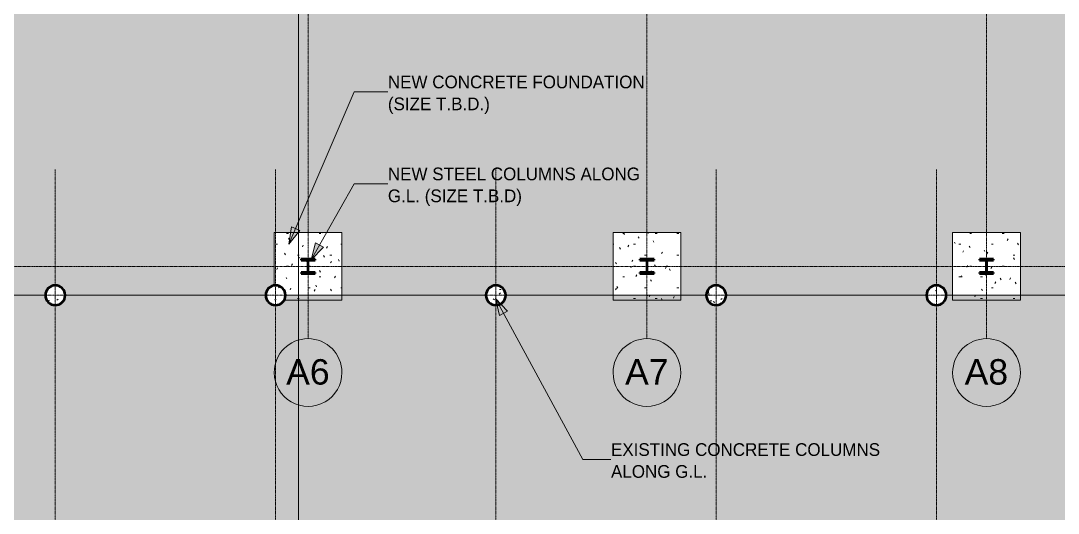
# Model space of a CAD drawing. Header units: inches. Extents: x -4136 to -1276, y 10223 to 12022.
# Drawn here: x -2746 to -2011, y 10646 to 10995 of the extents above; entities that cross this region are included whole.
import ezdxf

# ---------------------------------------------------------------- set-up
doc = ezdxf.new("R2010")
doc.units = ezdxf.units.IN
doc.header["$MEASUREMENT"] = 0
doc.linetypes.add('Grid Line 1_2_', pattern=[0.875, 0.5, -0.125, 0.125, -0.125])
for name, color, linetype, lineweight in [('C-BLDG-PADS-1', 10, 'Continuous', 13), ('C-BLDG-PADS-2', 155, 'Continuous', 9), ('G-ANNO-SYMB', 111, 'Continuous', 9), ('G-ANNO-TEXT', 231, 'Continuous', 9), ('S-COLS-1', 55, 'Continuous', 9), ('S-COLS-2', 163, 'Continuous', 50), ('S-COLS-3', 52, 'Continuous', 9), ('S-COLS-4', 52, 'Continuous', 50), ('S-FNDN', 32, 'Continuous', 13), ('S-FNDN-4', 32, 'Continuous', 9), ('S-GRID-1', 1, 'Grid Line 1_2_', 9), ('S-GRID-IDEN', 1, 'Continuous', 9)]:
    doc.layers.add(name, color=color, linetype=linetype, lineweight=lineweight)
doc.styles.add('Arial', font='arial.ttf', dxfattribs={"height": 18})
doc.styles.add('Century Gothic', font='ufonts.com_century-gothic.ttf', dxfattribs={"height": 9})
pattern_1 = [(50, (0, 0), (27.5427, -2.40992), [2.88, -31.68]), (355, (0, 0), (-5.327844, 28.884266), [2.304, -25.344]), (100.451, (2.295, -0.2), (22.215316, 26.47393), [2.448, -26.924]), (46.184, (0, 7.68), (40.98187, -6.35642), [4.32, -47.52]), (96.636, (3.415, 7.15), (35.89075, 37.40619), [3.671, -40.386]), (351.184, (0, 7.68), (35.89097, 37.40622), [3.456, -38.016]), (21, (3.84, 5.76), (22.921036, -15.46073), [2.88, -31.68]), (326, (3.84, 5.76), (9.34353, 27.84574), [2.304, -25.344]), (71.451, (5.75, 4.472), (32.26477, 12.38442), [2.448, -26.924]), (37.5, (0, 0), (0.466855, 12.782707), [1.267, -23.77, 1.267, -24.461, -25.44]), (37.5, (0, 0), (0.466855, 12.782707), [-50.765, 1.267, -24.173]), (7.5, (0, 0), (10.10159, 15.14509), [1.267, -13.402, 1.267, -23.194, -9.696]), (7.5, (0, 0), (10.10159, 15.14509), [-39.13, 1.267, -8.429]), (327.5, (-8.563, 0), (20.499161, -0.86578), [1.267, -8.333, 1.267, -28.685, -39.744]), (327.5, (-8.563, 0), (20.499161, -0.86578), [-39.552, 1.267, -38.477]), (317.5, (-12.403, 0), (22.39478, 3.844288), [1.267, -11.213, 1.267, -18.624, -28.224]), (317.5, (-12.403, 0), (22.39478, 3.844288), [-32.371, 1.267, -26.957])]
pattern_2 = [(45, (0, 0), (-9.503515, 9.503515), []), (45, (0, 14.4), (-9.503515, 9.503515), [])]
pattern_3 = [(0, (0, 0), (30.72, 7.68), [1.267, -21.773, 1.267, -21.773, -122.88]), (0, (0, 0), (30.72, 7.68), [-46.08, 1.267, -44.813, 1.267, -21.773, -53.76]), (0, (0, 0), (30.72, 7.68), [-115.2, 1.267, -14.093, 1.267, -37.133]), (120, (11.52, 3.84), (-22.011075, 22.7643004), [1.267, -21.773, 1.267, -21.773, -122.88]), (120, (11.52, 3.84), (-22.011075, 22.7643004), [-46.08, 1.267, -44.813, 1.267, -21.773, -53.76]), (120, (11.52, 3.84), (-22.011075, 22.7643004), [-115.2, 1.267, -14.093, 1.267, -37.133]), (240, (15.36, 19.2), (-8.708925, -30.4443004), [1.267, -21.773, 1.267, -21.773, -122.88]), (240, (15.36, 19.2), (-8.708925, -30.4443004), [-46.08, 1.267, -44.813, 1.267, -21.773, -53.76]), (240, (15.36, 19.2), (-8.708925, -30.4443004), [-115.2, 1.267, -14.093, 1.267, -37.133])]

# ---------------------------------------------------------------- blocks, each defined once
blk = doc.blocks.new('Grid - Grid Head - Circle-50561-FLOOR PLAN - 1ST FLOOR PLAN')
at = {"layer": 'S-GRID-IDEN'}
for start, end in [(360, 180), (180, 360)]:
    blk.add_arc((0, 0), 0.25, start, end, dxfattribs=at)

msp = doc.modelspace()

# ---------------------------------------------------------------- hatches: boundary and pattern name
at = {"layer": 'C-BLDG-PADS-1'}
h = msp.add_hatch(color=256, dxfattribs=at)
h.paths.add_polyline_path([(-3016.2, 10800.4), (-2884.2, 10800.4), (-2884.14, 10801.31), (-2883.96, 10802.21), (-2883.67, 10803.07), (-2883.27, 10803.9), (-2882.76, 10804.66), (-2882.15, 10805.35), (-2881.46, 10805.95), (-2880.7, 10806.46), (-2879.88, 10806.86), (-2879.01, 10807.16), (-2878.12, 10807.34), (-2877.2, 10807.4), (-2876.29, 10807.34), (-2875.39, 10807.16), (-2874.52, 10806.86), (-2873.7, 10806.46), (-2872.94, 10805.95), (-2872.25, 10805.35), (-2871.65, 10804.66), (-2871.14, 10803.9), (-2870.74, 10803.07), (-2870.44, 10802.21), (-2870.26, 10801.31), (-2870.2, 10800.4), (-2809.2, 10800.4), (-2809.2, 10844.89), (-2761.2, 10844.89), (-2761.2, 10800.4), (-2728.2, 10800.4), (-2728.14, 10801.31), (-2727.96, 10802.21), (-2727.67, 10803.07), (-2727.27, 10803.9), (-2726.76, 10804.66), (-2726.15, 10805.35), (-2725.46, 10805.95), (-2724.7, 10806.46), (-2723.88, 10806.86), (-2723.01, 10807.16), (-2722.12, 10807.34), (-2721.2, 10807.4), (-2720.29, 10807.34), (-2719.39, 10807.16), (-2718.52, 10806.86), (-2717.7, 10806.46), (-2716.94, 10805.95), (-2716.25, 10805.35), (-2715.65, 10804.66), (-2715.14, 10803.9), (-2714.74, 10803.07), (-2714.44, 10802.21), (-2714.26, 10801.31), (-2714.2, 10800.4), (-2572.2, 10800.4), (-2572.14, 10801.31), (-2571.96, 10802.21), (-2571.67, 10803.07), (-2571.27, 10803.9), (-2570.76, 10804.66), (-2570.15, 10805.35), (-2569.46, 10805.95), (-2568.7, 10806.46), (-2567.88, 10806.86), (-2567.01, 10807.16), (-2566.2, 10807.32), (-2566.2, 10844.89), (-2518.2, 10844.89), (-2518.2, 10800.4), (-2416.2, 10800.4), (-2416.14, 10801.31), (-2415.96, 10802.21), (-2415.67, 10803.07), (-2415.27, 10803.9), (-2414.76, 10804.66), (-2414.15, 10805.35), (-2413.46, 10805.95), (-2412.7, 10806.46), (-2411.88, 10806.86), (-2411.01, 10807.16), (-2410.12, 10807.34), (-2409.2, 10807.4), (-2408.29, 10807.34), (-2407.39, 10807.16), (-2406.52, 10806.86), (-2405.7, 10806.46), (-2404.94, 10805.95), (-2404.25, 10805.35), (-2403.65, 10804.66), (-2403.14, 10803.9), (-2402.74, 10803.07), (-2402.44, 10802.21), (-2402.26, 10801.31), (-2402.2, 10800.4), (-2326.2, 10800.4), (-2326.2, 10844.89), (-2278.2, 10844.89), (-2278.2, 10800.4), (-2260.2, 10800.4), (-2260.14, 10801.31), (-2259.96, 10802.21), (-2259.67, 10803.07), (-2259.27, 10803.9), (-2258.76, 10804.66), (-2258.15, 10805.35), (-2257.46, 10805.95), (-2256.7, 10806.46), (-2255.88, 10806.86), (-2255.01, 10807.16), (-2254.12, 10807.34), (-2253.2, 10807.4), (-2252.29, 10807.34), (-2251.39, 10807.16), (-2250.52, 10806.86), (-2249.7, 10806.46), (-2248.94, 10805.95), (-2248.25, 10805.35), (-2247.65, 10804.66), (-2247.14, 10803.9), (-2246.74, 10803.07), (-2246.44, 10802.21), (-2246.26, 10801.31), (-2246.2, 10800.4), (-2104.2, 10800.4), (-2104.14, 10801.31), (-2103.96, 10802.21), (-2103.67, 10803.07), (-2103.27, 10803.9), (-2102.76, 10804.66), (-2102.15, 10805.35), (-2101.46, 10805.95), (-2100.7, 10806.46), (-2099.88, 10806.86), (-2099.01, 10807.16), (-2098.12, 10807.34), (-2097.2, 10807.4), (-2096.29, 10807.34), (-2095.39, 10807.16), (-2094.52, 10806.86), (-2093.7, 10806.46), (-2092.94, 10805.95), (-2092.25, 10805.35), (-2091.65, 10804.66), (-2091.14, 10803.9), (-2090.74, 10803.07), (-2090.44, 10802.21), (-2090.26, 10801.31), (-2090.2, 10800.4), (-2085.7, 10800.4), (-2085.7, 10844.89), (-2037.7, 10844.89), (-2037.7, 10800.4), (-1949.39, 10800.4), (-1949.33, 10801.31), (-1949.15, 10802.21), (-1948.86, 10803.07), (-1948.45, 10803.9), (-1947.94, 10804.66), (-1947.34, 10805.35), (-1946.65, 10805.95), (-1946.2, 10806.25), (-1946.2, 10817.27), (-1845.45, 10817.27), (-1845.45, 10979.9), (-1832.55, 10979.9), (-1832.55, 10975.4), (-1840.95, 10975.4), (-1840.95, 10817.27), (-1829.2, 10817.27), (-1829.2, 10832.89), (-1813.2, 10832.89), (-1813.2, 10817.27), (-1797.95, 10817.27), (-1797.95, 10975.4), (-1802.55, 10975.4), (-1802.55, 10979.9), (-1797.95, 10979.9), (-1797.95, 10977.65), (-1790.33, 10977.65), (-1790.33, 10817.27), (-1600.45, 10817.27), (-1600.45, 10832.89), (-1587.2, 10832.89), (-1587.2, 10994.78), (-1635.2, 10994.78), (-1635.2, 11033.9), (-1904.2, 11033.9), (-1904.2, 11038.73), (-1904.95, 11038.73), (-1904.95, 11041.23), (-1904.2, 11041.23), (-1904.2, 11084.48), (-1902.83, 11084.48), (-1902.83, 11125.48), (-1904.2, 11125.48), (-1904.2, 11125.73), (-1904.95, 11125.73), (-1904.95, 11128.23), (-1904.2, 11128.23), (-1904.2, 11129.4), (-1904.95, 11129.4), (-1904.95, 11131.9), (-1904.2, 11131.9), (-1904.2, 11195.65), (-1902.83, 11195.65), (-1902.83, 11257.15), (-1904.2, 11257.15), (-1904.2, 11257.4), (-1904.95, 11257.4), (-1904.95, 11259.9), (-1904.2, 11259.9), (-1904.2, 11264.9), (-1830.33, 11264.9), (-1830.33, 11353.14), (-1829.33, 11353.14), (-1829.33, 11355.14), (-1827.39, 11355.14), (-1827.39, 11355.76), (-1825.52, 11355.76), (-1825.52, 11355.14), (-1823.58, 11355.14), (-1823.58, 11353.14), (-1825.58, 11353.14), (-1825.58, 11264.9), (-1737.7, 11264.9), (-1737.7, 11260.4), (-1737.58, 11260.4), (-1737.58, 11260.27), (-1587.2, 11260.27), (-1587.2, 11406.76), (-1591.88, 11406.76), (-1592.08, 11406.62), (-1592.23, 11406.4), (-1592.28, 11406.14), (-1592.28, 11398.66), (-1592.23, 11398.39), (-1592.08, 11398.17), (-1591.86, 11398.02), (-1591.59, 11397.96), (-1587.45, 11397.96), (-1587.45, 11397.41), (-1597.45, 11397.41), (-1597.45, 11397.96), (-1593.31, 11397.96), (-1593.05, 11398.02), (-1592.83, 11398.17), (-1592.68, 11398.39), (-1592.62, 11398.66), (-1592.62, 11406.14), (-1592.68, 11406.4), (-1592.83, 11406.62), (-1593.03, 11406.76), (-1820.63, 11406.76), (-1820.83, 11406.62), (-1820.98, 11406.4), (-1821.03, 11406.14), (-1821.03, 11398.66), (-1820.98, 11398.39), (-1820.83, 11398.17), (-1820.61, 11398.02), (-1820.34, 11397.96), (-1816.2, 11397.96), (-1816.2, 11397.41), (-1825.58, 11397.41), (-1825.58, 11393.14), (-1823.58, 11393.14), (-1823.58, 11391.14), (-1825.52, 11391.14), (-1825.52, 11390.51), (-1827.39, 11390.51), (-1827.39, 11391.14), (-1829.33, 11391.14), (-1829.33, 11393.14), (-1830.33, 11393.14), (-1830.33, 11411.51), (-1587.2, 11411.51), (-1587.2, 11736.52), (-1600.45, 11736.52), (-1600.45, 11758.4), (-1813.2, 11758.4), (-1813.2, 11736.52), (-1829.2, 11736.52), (-1829.2, 11758.4), (-2053.7, 11758.4), (-2053.7, 11736.52), (-2069.7, 11736.52), (-2069.7, 11758.4), (-2294.2, 11758.4), (-2294.2, 11736.52), (-2310.2, 11736.52), (-2310.2, 11758.4), (-2534.2, 11758.4), (-2534.2, 11736.52), (-2550.2, 11736.52), (-2550.2, 11758.4), (-2777.2, 11758.4), (-2777.2, 11736.52), (-2793.2, 11736.52), (-2793.2, 11758.4), (-3013.2, 11758.4), (-3013.2, 11736.52), (-3016.2, 11736.52), (-3016.2, 10800.55)], flags=0)
h.paths.add_polyline_path([(-1587.2, 11002.4), (-1587.2, 11039.65), (-1627.58, 11039.65), (-1627.58, 11002.4)], flags=0)
h.paths.add_polyline_path([(-1862.3, 11038.4), (-1635.2, 11038.4), (-1635.2, 11039.65), (-1868.35, 11039.65), (-1868.35, 11038.4)], flags=0)
h.paths.add_polyline_path([(-1738.58, 11237.15), (-1690.58, 11237.15), (-1690.58, 11235.4), (-1738.58, 11235.4), (-1738.58, 11236.52)], flags=0)
h.paths.add_polyline_path([(-1899.7, 11038.4), (-1875.98, 11038.4), (-1875.98, 11047.28), (-1745.2, 11047.28), (-1745.2, 11180.9), (-1899.7, 11180.9), (-1899.7, 11185.4), (-1745.2, 11185.4), (-1745.2, 11187.15), (-1744.33, 11187.15), (-1744.33, 11189.15), (-1742.39, 11189.15), (-1742.39, 11189.77), (-1740.52, 11189.77), (-1740.52, 11189.15), (-1738.58, 11189.15), (-1738.58, 11187.15), (-1737.58, 11187.15), (-1737.58, 11047.28), (-1635.2, 11047.28), (-1635.2, 11050.4), (-1587.2, 11050.4), (-1587.2, 11252.65), (-1737.58, 11252.65), (-1737.58, 11239.15), (-1738.58, 11239.15), (-1738.58, 11237.15), (-1740.52, 11237.15), (-1740.52, 11236.52), (-1742.39, 11236.52), (-1742.39, 11237.15), (-1744.33, 11237.15), (-1744.33, 11239.15), (-1745.2, 11239.15), (-1745.2, 11260.4), (-1899.7, 11260.4), (-1899.7, 11259.9), (-1898.95, 11259.9), (-1898.95, 11257.4), (-1899.7, 11257.4), (-1899.7, 11257.15), (-1901.45, 11257.15), (-1901.45, 11193.65), (-1902.83, 11193.65), (-1902.83, 11132.15), (-1899.7, 11132.15), (-1899.7, 11131.9), (-1898.95, 11131.9), (-1898.95, 11129.4), (-1899.7, 11129.4), (-1899.7, 11128.23), (-1898.95, 11128.23), (-1898.95, 11125.73), (-1899.7, 11125.73), (-1899.7, 11125.48), (-1901.45, 11125.48), (-1901.45, 11082.48), (-1902.83, 11082.48), (-1902.83, 11041.48), (-1899.7, 11041.48), (-1899.7, 11041.23), (-1898.95, 11041.23), (-1898.95, 11038.73), (-1899.7, 11038.73)], flags=0)
h.paths.add_polyline_path([(-2060.84, 11156.41), (-2066.7, 11156.41), (-2066.7, 11156.96), (-2062.56, 11156.96), (-2062.3, 11157.02), (-2062.08, 11157.17), (-2061.93, 11157.39), (-2061.87, 11157.66), (-2061.87, 11165.14), (-2061.93, 11165.4), (-2062.08, 11165.62), (-2062.3, 11165.77), (-2062.56, 11165.83), (-2066.7, 11165.83), (-2066.7, 11166.39), (-2056.7, 11166.39), (-2056.7, 11165.83), (-2060.84, 11165.83), (-2061.11, 11165.77), (-2061.33, 11165.62), (-2061.48, 11165.4), (-2061.53, 11165.14), (-2061.53, 11157.66), (-2061.48, 11157.39), (-2061.33, 11157.17), (-2061.11, 11157.02), (-2060.84, 11156.96), (-2056.7, 11156.96), (-2056.7, 11156.41)], flags=0)
h.paths.add_polyline_path([(-2537.2, 11156.41), (-2547.2, 11156.41), (-2547.2, 11156.96), (-2543.06, 11156.96), (-2542.8, 11157.02), (-2542.58, 11157.17), (-2542.43, 11157.39), (-2542.37, 11157.66), (-2542.37, 11165.14), (-2542.43, 11165.4), (-2542.58, 11165.62), (-2542.8, 11165.77), (-2543.06, 11165.83), (-2547.2, 11165.83), (-2547.2, 11166.39), (-2537.2, 11166.39), (-2537.2, 11165.83), (-2541.34, 11165.83), (-2541.61, 11165.77), (-2541.83, 11165.62), (-2541.98, 11165.4), (-2542.03, 11165.14), (-2542.03, 11157.66), (-2541.98, 11157.39), (-2541.83, 11157.17), (-2541.61, 11157.02), (-2541.34, 11156.96), (-2537.2, 11156.96)], flags=0)
h.paths.add_polyline_path([(-1816.2, 11156.41), (-1826.2, 11156.41), (-1826.2, 11156.96), (-1822.06, 11156.96), (-1821.8, 11157.02), (-1821.58, 11157.17), (-1821.43, 11157.39), (-1821.37, 11157.66), (-1821.37, 11165.14), (-1821.43, 11165.4), (-1821.58, 11165.62), (-1821.8, 11165.77), (-1822.06, 11165.83), (-1826.2, 11165.83), (-1826.2, 11166.39), (-1816.2, 11166.39), (-1816.2, 11165.83), (-1820.34, 11165.83), (-1820.61, 11165.77), (-1820.83, 11165.62), (-1820.98, 11165.4), (-1821.03, 11165.14), (-1821.03, 11157.66), (-1820.98, 11157.39), (-1820.83, 11157.17), (-1820.61, 11157.02), (-1820.34, 11156.96), (-1816.2, 11156.96)], flags=0)
h.paths.add_polyline_path([(-2297.2, 11156.41), (-2307.2, 11156.41), (-2307.2, 11156.96), (-2303.06, 11156.96), (-2302.8, 11157.02), (-2302.58, 11157.17), (-2302.43, 11157.39), (-2302.37, 11157.66), (-2302.37, 11165.14), (-2302.43, 11165.4), (-2302.58, 11165.62), (-2302.8, 11165.77), (-2303.06, 11165.83), (-2307.2, 11165.83), (-2307.2, 11166.39), (-2297.2, 11166.39), (-2297.2, 11165.83), (-2301.34, 11165.83), (-2301.61, 11165.77), (-2301.83, 11165.62), (-2301.98, 11165.4), (-2302.03, 11165.14), (-2302.03, 11157.66), (-2301.98, 11157.39), (-2301.83, 11157.17), (-2301.61, 11157.02), (-2301.34, 11156.96), (-2297.2, 11156.96)], flags=0)
h.paths.add_polyline_path([(-1587.45, 11156.41), (-1597.45, 11156.41), (-1597.45, 11156.96), (-1593.31, 11156.96), (-1593.05, 11157.02), (-1592.83, 11157.17), (-1592.68, 11157.39), (-1592.62, 11157.66), (-1592.62, 11165.14), (-1592.68, 11165.4), (-1592.83, 11165.62), (-1593.05, 11165.77), (-1593.31, 11165.83), (-1597.45, 11165.83), (-1597.45, 11166.39), (-1587.45, 11166.39), (-1587.45, 11165.83), (-1591.59, 11165.83), (-1591.86, 11165.77), (-1592.08, 11165.62), (-1592.23, 11165.4), (-1592.28, 11165.14), (-1592.28, 11157.66), (-1592.23, 11157.39), (-1592.08, 11157.17), (-1591.86, 11157.02), (-1591.59, 11156.96), (-1587.45, 11156.96)], flags=0)
h.paths.add_polyline_path([(-2784.34, 11156.41), (-2790.2, 11156.41), (-2790.2, 11156.96), (-2786.06, 11156.96), (-2785.8, 11157.02), (-2785.58, 11157.17), (-2785.43, 11157.39), (-2785.37, 11157.66), (-2785.37, 11165.14), (-2785.43, 11165.4), (-2785.58, 11165.62), (-2785.8, 11165.77), (-2786.06, 11165.83), (-2790.2, 11165.83), (-2790.2, 11166.39), (-2780.2, 11166.39), (-2780.2, 11165.83), (-2784.34, 11165.83), (-2784.61, 11165.77), (-2784.83, 11165.62), (-2784.98, 11165.4), (-2785.03, 11165.14), (-2785.03, 11157.66), (-2784.98, 11157.39), (-2784.83, 11157.17), (-2784.61, 11157.02), (-2784.34, 11156.96), (-2780.2, 11156.96), (-2780.2, 11156.41)], flags=0)
h.paths.add_polyline_path([(-1826.2, 11219.65), (-1879.2, 11219.65), (-1879.2, 11259.65), (-1844.53, 11259.65), (-1837.11, 11243.72), (-1830.11, 11242.02), (-1840.3, 11237.27), (-1833.3, 11235.57), (-1825.88, 11219.65)], flags=0)
h.paths.add_polyline_path([(-1829.7, 11389.39), (-1865.33, 11389.39), (-1865.33, 11391.14), (-1829.33, 11391.14), (-1829.33, 11389.39)], flags=0)
h.paths.add_polyline_path([(-2301.34, 11397.41), (-2307.2, 11397.41), (-2307.2, 11397.96), (-2303.06, 11397.96), (-2302.8, 11398.02), (-2302.58, 11398.17), (-2302.43, 11398.39), (-2302.37, 11398.66), (-2302.37, 11406.14), (-2302.43, 11406.4), (-2302.58, 11406.62), (-2302.8, 11406.77), (-2303.06, 11406.83), (-2307.2, 11406.83), (-2307.2, 11407.39), (-2297.2, 11407.39), (-2297.2, 11406.83), (-2301.34, 11406.83), (-2301.61, 11406.77), (-2301.83, 11406.62), (-2301.98, 11406.4), (-2302.03, 11406.14), (-2302.03, 11398.66), (-2301.98, 11398.39), (-2301.83, 11398.17), (-2301.61, 11398.02), (-2301.34, 11397.96), (-2297.2, 11397.96), (-2297.2, 11397.41)], flags=0)
h.paths.add_polyline_path([(-2547.2, 11397.41), (-2547.2, 11397.96), (-2543.06, 11397.96), (-2542.8, 11398.02), (-2542.58, 11398.17), (-2542.43, 11398.39), (-2542.37, 11398.66), (-2542.37, 11406.14), (-2542.43, 11406.4), (-2542.58, 11406.62), (-2542.8, 11406.77), (-2543.06, 11406.83), (-2547.2, 11406.83), (-2547.2, 11407.39), (-2537.2, 11407.39), (-2537.2, 11406.83), (-2541.34, 11406.83), (-2541.61, 11406.77), (-2541.83, 11406.62), (-2541.98, 11406.4), (-2542.03, 11406.14), (-2542.03, 11398.66), (-2541.98, 11398.39), (-2541.83, 11398.17), (-2541.61, 11398.02), (-2541.34, 11397.96), (-2537.2, 11397.96), (-2537.2, 11397.41), (-2543.06, 11397.41)], flags=0)
h.paths.add_polyline_path([(-2056.7, 11397.41), (-2066.7, 11397.41), (-2066.7, 11397.96), (-2062.56, 11397.96), (-2062.3, 11398.02), (-2062.08, 11398.17), (-2061.93, 11398.39), (-2061.87, 11398.66), (-2061.87, 11406.14), (-2061.93, 11406.4), (-2062.08, 11406.62), (-2062.3, 11406.77), (-2062.56, 11406.83), (-2066.7, 11406.83), (-2066.7, 11407.39), (-2056.7, 11407.39), (-2056.7, 11406.83), (-2060.84, 11406.83), (-2061.11, 11406.77), (-2061.33, 11406.62), (-2061.48, 11406.4), (-2061.53, 11406.14), (-2061.53, 11398.66), (-2061.48, 11398.39), (-2061.33, 11398.17), (-2061.11, 11398.02), (-2060.84, 11397.96), (-2056.7, 11397.96)], flags=0)
h.paths.add_polyline_path([(-2780.2, 11397.41), (-2790.2, 11397.41), (-2790.2, 11397.96), (-2786.06, 11397.96), (-2785.8, 11398.02), (-2785.58, 11398.17), (-2785.43, 11398.39), (-2785.37, 11398.66), (-2785.37, 11406.14), (-2785.43, 11406.4), (-2785.58, 11406.62), (-2785.8, 11406.77), (-2786.06, 11406.83), (-2790.2, 11406.83), (-2790.2, 11407.39), (-2780.2, 11407.39), (-2780.2, 11406.83), (-2784.34, 11406.83), (-2784.61, 11406.77), (-2784.83, 11406.62), (-2784.98, 11406.4), (-2785.03, 11406.14), (-2785.03, 11398.66), (-2784.98, 11398.39), (-2784.83, 11398.17), (-2784.61, 11398.02), (-2784.34, 11397.96), (-2780.2, 11397.96)], flags=0)
h.paths.add_polyline_path([(-1822.06, 11397.96), (-1821.8, 11398.02), (-1821.58, 11398.17), (-1821.43, 11398.39), (-1821.37, 11398.66), (-1821.37, 11406.14), (-1821.43, 11406.4), (-1821.58, 11406.62), (-1821.78, 11406.76), (-1825.58, 11406.76), (-1825.58, 11397.96), (-1823.58, 11397.96)], flags=0)
h = msp.add_hatch(color=256, dxfattribs=at)
h.paths.add_polyline_path([(-1946.2, 10394.4), (-1946.2, 10794.54), (-1946.65, 10794.84), (-1947.34, 10795.45), (-1947.94, 10796.13), (-1948.45, 10796.9), (-1948.86, 10797.72), (-1949.15, 10798.58), (-1949.33, 10799.48), (-1949.39, 10800.4), (-2090.2, 10800.4), (-2090.26, 10799.48), (-2090.44, 10798.58), (-2090.74, 10797.72), (-2091.14, 10796.9), (-2091.65, 10796.13), (-2092.25, 10795.45), (-2092.94, 10794.84), (-2093.7, 10794.33), (-2094.52, 10793.93), (-2095.39, 10793.63), (-2096.29, 10793.46), (-2097.2, 10793.4), (-2098.12, 10793.46), (-2099.01, 10793.63), (-2099.88, 10793.93), (-2100.7, 10794.33), (-2101.46, 10794.84), (-2102.15, 10795.45), (-2102.76, 10796.13), (-2103.27, 10796.9), (-2103.67, 10797.72), (-2103.96, 10798.58), (-2104.14, 10799.48), (-2104.2, 10800.4), (-2246.2, 10800.4), (-2246.26, 10799.48), (-2246.44, 10798.58), (-2246.74, 10797.72), (-2247.14, 10796.9), (-2247.65, 10796.13), (-2248.25, 10795.45), (-2248.94, 10794.84), (-2249.7, 10794.33), (-2250.52, 10793.93), (-2251.39, 10793.63), (-2252.29, 10793.46), (-2253.2, 10793.4), (-2254.12, 10793.46), (-2255.01, 10793.63), (-2255.88, 10793.93), (-2256.7, 10794.33), (-2257.46, 10794.84), (-2258.15, 10795.45), (-2258.76, 10796.13), (-2259.27, 10796.9), (-2259.67, 10797.72), (-2259.96, 10798.58), (-2260.14, 10799.48), (-2260.2, 10800.4), (-2402.2, 10800.4), (-2402.26, 10799.48), (-2402.44, 10798.58), (-2402.74, 10797.72), (-2403.14, 10796.9), (-2403.65, 10796.13), (-2404.25, 10795.45), (-2404.94, 10794.84), (-2405.7, 10794.33), (-2406.52, 10793.93), (-2407.39, 10793.63), (-2408.29, 10793.46), (-2409.2, 10793.4), (-2410.12, 10793.46), (-2411.01, 10793.63), (-2411.88, 10793.93), (-2412.7, 10794.33), (-2413.46, 10794.84), (-2414.15, 10795.45), (-2414.76, 10796.13), (-2415.27, 10796.9), (-2415.67, 10797.72), (-2415.96, 10798.58), (-2416.14, 10799.48), (-2416.2, 10800.4), (-2558.2, 10800.4), (-2558.26, 10799.48), (-2558.44, 10798.58), (-2558.74, 10797.72), (-2559.14, 10796.9), (-2559.65, 10796.13), (-2560.25, 10795.45), (-2560.94, 10794.84), (-2561.7, 10794.33), (-2562.52, 10793.93), (-2563.39, 10793.63), (-2564.29, 10793.46), (-2565.2, 10793.4), (-2566.12, 10793.46), (-2567.01, 10793.63), (-2567.88, 10793.93), (-2568.7, 10794.33), (-2569.46, 10794.84), (-2570.15, 10795.45), (-2570.76, 10796.13), (-2571.27, 10796.9), (-2571.67, 10797.72), (-2571.96, 10798.58), (-2572.14, 10799.48), (-2572.2, 10800.4), (-2714.2, 10800.4), (-2714.26, 10799.48), (-2714.44, 10798.58), (-2714.74, 10797.72), (-2715.14, 10796.9), (-2715.65, 10796.13), (-2716.25, 10795.45), (-2716.94, 10794.84), (-2717.7, 10794.33), (-2718.52, 10793.93), (-2719.39, 10793.63), (-2720.29, 10793.46), (-2721.2, 10793.4), (-2722.12, 10793.46), (-2723.01, 10793.63), (-2723.88, 10793.93), (-2724.7, 10794.33), (-2725.46, 10794.84), (-2726.15, 10795.45), (-2726.76, 10796.13), (-2727.27, 10796.9), (-2727.67, 10797.72), (-2727.96, 10798.58), (-2728.14, 10799.48), (-2728.2, 10800.4), (-2870.2, 10800.4), (-2870.26, 10799.48), (-2870.44, 10798.58), (-2870.74, 10797.72), (-2871.14, 10796.9), (-2871.65, 10796.13), (-2872.25, 10795.45), (-2872.94, 10794.84), (-2873.7, 10794.33), (-2874.52, 10793.93), (-2875.39, 10793.63), (-2876.29, 10793.46), (-2877.2, 10793.4), (-2878.12, 10793.46), (-2879.01, 10793.63), (-2879.88, 10793.93), (-2880.7, 10794.33), (-2881.46, 10794.84), (-2882.15, 10795.45), (-2882.76, 10796.13), (-2883.27, 10796.9), (-2883.67, 10797.72), (-2883.96, 10798.58), (-2884.14, 10799.48), (-2884.2, 10800.4), (-3023.02, 10800.4), (-3023.08, 10799.48), (-3023.25, 10798.58), (-3023.55, 10797.72), (-3023.95, 10796.9), (-3024.46, 10796.13), (-3025.07, 10795.45), (-3025.75, 10794.84), (-3025.85, 10794.78), (-3025.85, 10781.21), (-3023.85, 10781.21), (-3023.85, 10693.21), (-3025.85, 10693.21), (-3025.85, 10631.4), (-3201.2, 10631.4), (-3201.2, 10394.4), (-3003.2, 10394.4), (-3003.2, 10404.4), (-2980.2, 10404.4), (-2980.2, 10394.4), (-2788.2, 10394.4), (-2788.2, 10404.4), (-2765.2, 10404.4), (-2765.2, 10394.4), (-2573.2, 10394.4), (-2573.2, 10404.4), (-2550.2, 10404.4), (-2550.2, 10394.4), (-2358.2, 10394.4), (-2358.2, 10404.4), (-2335.2, 10404.4), (-2335.2, 10394.4), (-2143.2, 10394.4), (-2143.2, 10404.4), (-2120.2, 10404.4), (-2120.2, 10394.4), (-2117.43, 10394.4)], flags=0)
h.paths.add_polyline_path([(-3023.85, 10691.93), (-3024.5, 10691.93), (-3024.5, 10692.93), (-3021.78, 10692.93), (-3021.78, 10691.93), (-3023.78, 10691.93)], flags=0)
h.paths.add_polyline_path([(-3023.91, 10781.49), (-3024.5, 10781.49), (-3024.5, 10782.49), (-3021.78, 10782.49), (-3021.78, 10781.49), (-3023.85, 10781.49)], flags=0)
at = {"layer": 'G-ANNO-TEXT'}
for points in [[(-2555.79, 10836.5), (-2548.11, 10846.27), (-2554.02, 10848.8)], [(-2540.04, 10825.55), (-2531.33, 10834.41), (-2536.92, 10837.58)], [(-2409.47, 10798.07), (-2406.57, 10785.99), (-2400.92, 10789.06)]]:
    msp.add_hatch(color=256, dxfattribs=at).paths.add_polyline_path(points, flags=0)
at = {"layer": 'S-COLS-1'}
h = msp.add_hatch(dxfattribs=at)
h.set_pattern_fill('FP_2', color=256, style=0, pattern_type=2)
h.set_pattern_definition(pattern_1)
h.paths.add_polyline_path([(-2721.2, 10793.4), (-2720.29, 10793.46), (-2719.39, 10793.63), (-2718.52, 10793.93), (-2717.7, 10794.33), (-2716.94, 10794.84), (-2716.25, 10795.45), (-2715.65, 10796.13), (-2715.14, 10796.9), (-2714.74, 10797.72), (-2714.44, 10798.58), (-2714.26, 10799.48), (-2714.2, 10800.4), (-2714.26, 10801.31), (-2714.44, 10802.21), (-2714.74, 10803.07), (-2715.14, 10803.9), (-2715.65, 10804.66), (-2716.25, 10805.35), (-2716.94, 10805.95), (-2717.7, 10806.46), (-2718.52, 10806.86), (-2719.39, 10807.16), (-2720.29, 10807.34), (-2721.2, 10807.4), (-2722.12, 10807.34), (-2723.01, 10807.16), (-2723.88, 10806.86), (-2724.7, 10806.46), (-2725.46, 10805.95), (-2726.15, 10805.35), (-2726.76, 10804.66), (-2727.27, 10803.9), (-2727.67, 10803.07), (-2727.96, 10802.21), (-2728.14, 10801.31), (-2728.2, 10800.4), (-2728.14, 10799.48), (-2727.96, 10798.58), (-2727.67, 10797.72), (-2727.27, 10796.9), (-2726.76, 10796.13), (-2726.15, 10795.45), (-2725.46, 10794.84), (-2724.7, 10794.33), (-2723.88, 10793.93), (-2723.01, 10793.63), (-2722.12, 10793.46)], flags=0)
h = msp.add_hatch(dxfattribs=at)
h.set_pattern_fill('FP_2', color=256, style=0, pattern_type=2)
h.set_pattern_definition(pattern_1)
h.paths.add_polyline_path([(-2565.2, 10793.4), (-2564.29, 10793.46), (-2563.39, 10793.63), (-2562.52, 10793.93), (-2561.7, 10794.33), (-2560.94, 10794.84), (-2560.25, 10795.45), (-2559.65, 10796.13), (-2559.14, 10796.9), (-2558.74, 10797.72), (-2558.44, 10798.58), (-2558.26, 10799.48), (-2558.2, 10800.4), (-2558.26, 10801.31), (-2558.44, 10802.21), (-2558.74, 10803.07), (-2559.14, 10803.9), (-2559.65, 10804.66), (-2560.25, 10805.35), (-2560.94, 10805.95), (-2561.7, 10806.46), (-2562.52, 10806.86), (-2563.39, 10807.16), (-2564.29, 10807.34), (-2565.2, 10807.4), (-2566.12, 10807.34), (-2567.01, 10807.16), (-2567.88, 10806.86), (-2568.7, 10806.46), (-2569.46, 10805.95), (-2570.15, 10805.35), (-2570.76, 10804.66), (-2571.27, 10803.9), (-2571.67, 10803.07), (-2571.96, 10802.21), (-2572.14, 10801.31), (-2572.2, 10800.4), (-2572.14, 10799.48), (-2571.96, 10798.58), (-2571.67, 10797.72), (-2571.27, 10796.9), (-2570.76, 10796.13), (-2570.15, 10795.45), (-2569.46, 10794.84), (-2568.7, 10794.33), (-2567.88, 10793.93), (-2567.01, 10793.63), (-2566.12, 10793.46)], flags=0)
h = msp.add_hatch(dxfattribs=at)
h.set_pattern_fill('FP_2', color=256, style=0, pattern_type=2)
h.set_pattern_definition(pattern_1)
h.paths.add_polyline_path([(-2409.2, 10793.4), (-2408.29, 10793.46), (-2407.39, 10793.63), (-2406.52, 10793.93), (-2405.7, 10794.33), (-2404.94, 10794.84), (-2404.25, 10795.45), (-2403.65, 10796.13), (-2403.14, 10796.9), (-2402.74, 10797.72), (-2402.44, 10798.58), (-2402.26, 10799.48), (-2402.2, 10800.4), (-2402.26, 10801.31), (-2402.44, 10802.21), (-2402.74, 10803.07), (-2403.14, 10803.9), (-2403.65, 10804.66), (-2404.25, 10805.35), (-2404.94, 10805.95), (-2405.7, 10806.46), (-2406.52, 10806.86), (-2407.39, 10807.16), (-2408.29, 10807.34), (-2409.2, 10807.4), (-2410.12, 10807.34), (-2411.01, 10807.16), (-2411.88, 10806.86), (-2412.7, 10806.46), (-2413.46, 10805.95), (-2414.15, 10805.35), (-2414.76, 10804.66), (-2415.27, 10803.9), (-2415.67, 10803.07), (-2415.96, 10802.21), (-2416.14, 10801.31), (-2416.2, 10800.4), (-2416.14, 10799.48), (-2415.96, 10798.58), (-2415.67, 10797.72), (-2415.27, 10796.9), (-2414.76, 10796.13), (-2414.15, 10795.45), (-2413.46, 10794.84), (-2412.7, 10794.33), (-2411.88, 10793.93), (-2411.01, 10793.63), (-2410.12, 10793.46)], flags=0)
h = msp.add_hatch(dxfattribs=at)
h.set_pattern_fill('FP_2', color=256, style=0, pattern_type=2)
h.set_pattern_definition(pattern_1)
h.paths.add_polyline_path([(-2253.2, 10793.4), (-2252.29, 10793.46), (-2251.39, 10793.63), (-2250.52, 10793.93), (-2249.7, 10794.33), (-2248.94, 10794.84), (-2248.25, 10795.45), (-2247.65, 10796.13), (-2247.14, 10796.9), (-2246.74, 10797.72), (-2246.44, 10798.58), (-2246.26, 10799.48), (-2246.2, 10800.4), (-2246.26, 10801.31), (-2246.44, 10802.21), (-2246.74, 10803.07), (-2247.14, 10803.9), (-2247.65, 10804.66), (-2248.25, 10805.35), (-2248.94, 10805.95), (-2249.7, 10806.46), (-2250.52, 10806.86), (-2251.39, 10807.16), (-2252.29, 10807.34), (-2253.2, 10807.4), (-2254.12, 10807.34), (-2255.01, 10807.16), (-2255.88, 10806.86), (-2256.7, 10806.46), (-2257.46, 10805.95), (-2258.15, 10805.35), (-2258.76, 10804.66), (-2259.27, 10803.9), (-2259.67, 10803.07), (-2259.96, 10802.21), (-2260.14, 10801.31), (-2260.2, 10800.4), (-2260.14, 10799.48), (-2259.96, 10798.58), (-2259.67, 10797.72), (-2259.27, 10796.9), (-2258.76, 10796.13), (-2258.15, 10795.45), (-2257.46, 10794.84), (-2256.7, 10794.33), (-2255.88, 10793.93), (-2255.01, 10793.63), (-2254.12, 10793.46)], flags=0)
h = msp.add_hatch(dxfattribs=at)
h.set_pattern_fill('FP_2', color=256, style=0, pattern_type=2)
h.set_pattern_definition(pattern_1)
h.paths.add_polyline_path([(-2097.2, 10793.4), (-2096.29, 10793.46), (-2095.39, 10793.63), (-2094.52, 10793.93), (-2093.7, 10794.33), (-2092.94, 10794.84), (-2092.25, 10795.45), (-2091.65, 10796.13), (-2091.14, 10796.9), (-2090.74, 10797.72), (-2090.44, 10798.58), (-2090.26, 10799.48), (-2090.2, 10800.4), (-2090.26, 10801.31), (-2090.44, 10802.21), (-2090.74, 10803.07), (-2091.14, 10803.9), (-2091.65, 10804.66), (-2092.25, 10805.35), (-2092.94, 10805.95), (-2093.7, 10806.46), (-2094.52, 10806.86), (-2095.39, 10807.16), (-2096.29, 10807.34), (-2097.2, 10807.4), (-2098.12, 10807.34), (-2099.01, 10807.16), (-2099.88, 10806.86), (-2100.7, 10806.46), (-2101.46, 10805.95), (-2102.15, 10805.35), (-2102.76, 10804.66), (-2103.27, 10803.9), (-2103.67, 10803.07), (-2103.96, 10802.21), (-2104.14, 10801.31), (-2104.2, 10800.4), (-2104.14, 10799.48), (-2103.96, 10798.58), (-2103.67, 10797.72), (-2103.27, 10796.9), (-2102.76, 10796.13), (-2102.15, 10795.45), (-2101.46, 10794.84), (-2100.7, 10794.33), (-2099.88, 10793.93), (-2099.01, 10793.63), (-2098.12, 10793.46)], flags=0)
at = {"layer": 'S-COLS-3'}
h = msp.add_hatch(dxfattribs=at)
h.set_pattern_fill('FP_5', color=256, style=0, pattern_type=2)
h.set_pattern_definition(pattern_2)
h.paths.add_polyline_path([(-2547.2, 10815.9), (-2537.2, 10815.9), (-2537.2, 10816.46), (-2541.34, 10816.46), (-2541.61, 10816.51), (-2541.83, 10816.66), (-2541.98, 10816.88), (-2542.03, 10817.15), (-2542.03, 10824.63), (-2541.98, 10824.89), (-2541.83, 10825.12), (-2541.61, 10825.27), (-2541.34, 10825.32), (-2537.2, 10825.32), (-2537.2, 10825.88), (-2547.2, 10825.88), (-2547.2, 10825.32), (-2543.06, 10825.32), (-2542.8, 10825.27), (-2542.58, 10825.12), (-2542.43, 10824.89), (-2542.37, 10824.63), (-2542.37, 10817.15), (-2542.43, 10816.88), (-2542.58, 10816.66), (-2542.8, 10816.51), (-2543.06, 10816.46), (-2547.2, 10816.46)], flags=0)
h = msp.add_hatch(dxfattribs=at)
h.set_pattern_fill('FP_5', color=256, style=0, pattern_type=2)
h.set_pattern_definition(pattern_2)
h.paths.add_polyline_path([(-2307.2, 10815.9), (-2297.2, 10815.9), (-2297.2, 10816.46), (-2301.34, 10816.46), (-2301.61, 10816.51), (-2301.83, 10816.66), (-2301.98, 10816.88), (-2302.03, 10817.15), (-2302.03, 10824.63), (-2301.98, 10824.89), (-2301.83, 10825.12), (-2301.61, 10825.27), (-2301.34, 10825.32), (-2297.2, 10825.32), (-2297.2, 10825.88), (-2307.2, 10825.88), (-2307.2, 10825.32), (-2303.06, 10825.32), (-2302.8, 10825.27), (-2302.58, 10825.12), (-2302.43, 10824.89), (-2302.37, 10824.63), (-2302.37, 10817.15), (-2302.43, 10816.88), (-2302.58, 10816.66), (-2302.8, 10816.51), (-2303.06, 10816.46), (-2307.2, 10816.46)], flags=0)
h = msp.add_hatch(dxfattribs=at)
h.set_pattern_fill('FP_5', color=256, style=0, pattern_type=2)
h.set_pattern_definition(pattern_2)
h.paths.add_polyline_path([(-2066.7, 10815.9), (-2056.7, 10815.9), (-2056.7, 10816.46), (-2060.84, 10816.46), (-2061.11, 10816.51), (-2061.33, 10816.66), (-2061.48, 10816.88), (-2061.53, 10817.15), (-2061.53, 10824.63), (-2061.48, 10824.89), (-2061.33, 10825.12), (-2061.11, 10825.27), (-2060.84, 10825.32), (-2056.7, 10825.32), (-2056.7, 10825.88), (-2066.7, 10825.88), (-2066.7, 10825.32), (-2062.56, 10825.32), (-2062.3, 10825.27), (-2062.08, 10825.12), (-2061.93, 10824.89), (-2061.87, 10824.63), (-2061.87, 10817.15), (-2061.93, 10816.88), (-2062.08, 10816.66), (-2062.3, 10816.51), (-2062.56, 10816.46), (-2066.7, 10816.46)], flags=0)
at = {"layer": 'S-FNDN-4'}
h = msp.add_hatch(dxfattribs=at)
h.set_pattern_fill('FP_8', color=256, style=0, pattern_type=2)
h.set_pattern_definition(pattern_3)
h.paths.add_polyline_path([(-2518.2, 10796.89), (-2518.2, 10844.89), (-2566.2, 10844.89), (-2566.2, 10807.32), (-2566.12, 10807.34), (-2565.2, 10807.4), (-2564.29, 10807.34), (-2563.39, 10807.16), (-2562.52, 10806.86), (-2561.7, 10806.46), (-2560.94, 10805.95), (-2560.25, 10805.35), (-2559.65, 10804.66), (-2559.14, 10803.9), (-2558.74, 10803.07), (-2558.44, 10802.21), (-2558.26, 10801.31), (-2558.2, 10800.4), (-2558.26, 10799.48), (-2558.44, 10798.58), (-2558.74, 10797.72), (-2559.14, 10796.89), (-2535.5, 10796.89)], flags=0)
h.paths.add_polyline_path([(-2537.2, 10815.9), (-2547.2, 10815.9), (-2547.2, 10816.46), (-2543.06, 10816.46), (-2542.8, 10816.51), (-2542.58, 10816.66), (-2542.43, 10816.88), (-2542.37, 10817.15), (-2542.37, 10824.63), (-2542.43, 10824.89), (-2542.58, 10825.12), (-2542.8, 10825.27), (-2543.06, 10825.32), (-2547.2, 10825.32), (-2547.2, 10825.88), (-2537.2, 10825.88), (-2537.2, 10825.32), (-2541.34, 10825.32), (-2541.61, 10825.27), (-2541.83, 10825.12), (-2541.98, 10824.89), (-2542.03, 10824.63), (-2542.03, 10817.15), (-2541.98, 10816.88), (-2541.83, 10816.66), (-2541.61, 10816.51), (-2541.34, 10816.46), (-2537.2, 10816.46)], flags=0)
h = msp.add_hatch(dxfattribs=at)
h.set_pattern_fill('FP_8', color=256, style=0, pattern_type=2)
h.set_pattern_definition(pattern_3)
h.paths.add_polyline_path([(-2326.2, 10796.89), (-2278.2, 10796.89), (-2278.2, 10844.89), (-2326.2, 10844.89), (-2326.2, 10813.33)], flags=0)
h.paths.add_polyline_path([(-2301.34, 10815.9), (-2307.2, 10815.9), (-2307.2, 10816.46), (-2303.06, 10816.46), (-2302.8, 10816.51), (-2302.58, 10816.66), (-2302.43, 10816.88), (-2302.37, 10817.15), (-2302.37, 10824.63), (-2302.43, 10824.89), (-2302.58, 10825.12), (-2302.8, 10825.27), (-2303.06, 10825.32), (-2307.2, 10825.32), (-2307.2, 10825.88), (-2297.2, 10825.88), (-2297.2, 10825.32), (-2301.34, 10825.32), (-2301.61, 10825.27), (-2301.83, 10825.12), (-2301.98, 10824.89), (-2302.03, 10824.63), (-2302.03, 10817.15), (-2301.98, 10816.88), (-2301.83, 10816.66), (-2301.61, 10816.51), (-2301.34, 10816.46), (-2297.2, 10816.46), (-2297.2, 10815.9)], flags=0)
h = msp.add_hatch(dxfattribs=at)
h.set_pattern_fill('FP_8', color=256, style=0, pattern_type=2)
h.set_pattern_definition(pattern_3)
h.paths.add_polyline_path([(-2085.7, 10796.89), (-2037.7, 10796.89), (-2037.7, 10844.89), (-2085.7, 10844.89), (-2085.7, 10810.93)], flags=0)
h.paths.add_polyline_path([(-2062.56, 10815.9), (-2066.7, 10815.9), (-2066.7, 10816.46), (-2062.56, 10816.46), (-2062.3, 10816.51), (-2062.08, 10816.66), (-2061.93, 10816.88), (-2061.87, 10817.15), (-2061.87, 10824.63), (-2061.93, 10824.89), (-2062.08, 10825.12), (-2062.3, 10825.27), (-2062.56, 10825.32), (-2066.7, 10825.32), (-2066.7, 10825.88), (-2056.7, 10825.88), (-2056.7, 10825.32), (-2060.84, 10825.32), (-2061.11, 10825.27), (-2061.33, 10825.12), (-2061.48, 10824.89), (-2061.53, 10824.63), (-2061.53, 10817.15), (-2061.48, 10816.88), (-2061.33, 10816.66), (-2061.11, 10816.51), (-2060.84, 10816.46), (-2056.7, 10816.46), (-2056.7, 10815.9), (-2060.84, 10815.9)], flags=0)

# ---------------------------------------------------------------- linework, layer by layer
at = {"layer": 'C-BLDG-PADS-2'}
for p, q in [((-2728.2, 10800.4), (-2870.2, 10800.4)), ((-2572.2, 10800.4), (-2714.2, 10800.4)), ((-2416.2, 10800.4), (-2558.2, 10800.4)), ((-2260.2, 10800.4), (-2402.2, 10800.4)), ((-2104.2, 10800.4), (-2246.2, 10800.4)), ((-1949.39, 10800.4), (-2090.2, 10800.4))]:
    msp.add_line(p, q, dxfattribs=at)
at = {"layer": 'G-ANNO-SYMB'}
msp.add_line((-2548.89, 11893.32), (-2548.89, 10238.07), dxfattribs=at)
at = {"layer": 'G-ANNO-TEXT'}
for p, q in [((-2555.79, 10836.5), (-2509.58, 10944.44)), ((-2509.58, 10944.44), (-2485.67, 10944.44)), ((-2540.04, 10825.55), (-2509.58, 10879.33)), ((-2509.58, 10879.33), (-2485.67, 10879.33)), ((-2554.02, 10848.8), (-2555.79, 10836.5)), ((-2555.79, 10836.5), (-2548.11, 10846.27)), ((-2548.11, 10846.27), (-2554.02, 10848.8)), ((-2536.92, 10837.58), (-2540.04, 10825.55)), ((-2540.04, 10825.55), (-2531.33, 10834.41)), ((-2531.33, 10834.41), (-2536.92, 10837.58)), ((-2409.47, 10798.07), (-2406.57, 10785.99)), ((-2400.92, 10789.06), (-2409.47, 10798.07)), ((-2409.47, 10798.07), (-2347.65, 10684.18)), ((-2406.57, 10785.99), (-2400.92, 10789.06)), ((-2347.65, 10684.18), (-2327.66, 10684.18))]:
    msp.add_line(p, q, dxfattribs=at)
at = {"layer": 'S-COLS-2'}
for centre, start, end in [((-2721.2, 10800.4), 0, 180), ((-2565.2, 10800.4), 0, 180), ((-2409.2, 10800.4), 0, 180), ((-2253.2, 10800.4), 0, 180), ((-2097.2, 10800.4), 0, 180), ((-2721.2, 10800.4), 180, 0), ((-2565.2, 10800.4), 180, 0), ((-2409.2, 10800.4), 180, 0), ((-2253.2, 10800.4), 180, 0), ((-2097.2, 10800.4), 180, 0)]:
    msp.add_arc(centre, 7, start, end, dxfattribs=at)
at = {"layer": 'S-COLS-4'}
for p, q in [((-2537.2, 10825.88), (-2547.2, 10825.88)), ((-2547.2, 10825.88), (-2547.2, 10825.32)), ((-2547.2, 10825.32), (-2543.06, 10825.32)), ((-2542.37, 10824.63), (-2542.37, 10817.15)), ((-2542.03, 10817.15), (-2542.03, 10824.63)), ((-2541.34, 10825.32), (-2537.2, 10825.32)), ((-2537.2, 10825.32), (-2537.2, 10825.88)), ((-2297.2, 10825.88), (-2307.2, 10825.88)), ((-2307.2, 10825.88), (-2307.2, 10825.32)), ((-2307.2, 10825.32), (-2303.06, 10825.32)), ((-2302.37, 10824.63), (-2302.37, 10817.15)), ((-2302.03, 10817.15), (-2302.03, 10824.63)), ((-2301.34, 10825.32), (-2297.2, 10825.32)), ((-2297.2, 10825.32), (-2297.2, 10825.88)), ((-2056.7, 10825.88), (-2066.7, 10825.88)), ((-2066.7, 10825.88), (-2066.7, 10825.32)), ((-2066.7, 10825.32), (-2062.56, 10825.32)), ((-2061.87, 10824.63), (-2061.87, 10817.15)), ((-2061.53, 10817.15), (-2061.53, 10824.63)), ((-2060.84, 10825.32), (-2056.7, 10825.32)), ((-2056.7, 10825.32), (-2056.7, 10825.88)), ((-2543.06, 10816.46), (-2547.2, 10816.46)), ((-2547.2, 10816.46), (-2547.2, 10815.9)), ((-2547.2, 10815.9), (-2537.2, 10815.9)), ((-2537.2, 10816.46), (-2541.34, 10816.46)), ((-2537.2, 10815.9), (-2537.2, 10816.46)), ((-2303.06, 10816.46), (-2307.2, 10816.46)), ((-2307.2, 10816.46), (-2307.2, 10815.9)), ((-2307.2, 10815.9), (-2297.2, 10815.9)), ((-2297.2, 10816.46), (-2301.34, 10816.46)), ((-2297.2, 10815.9), (-2297.2, 10816.46)), ((-2062.56, 10816.46), (-2066.7, 10816.46)), ((-2066.7, 10816.46), (-2066.7, 10815.9)), ((-2066.7, 10815.9), (-2056.7, 10815.9)), ((-2056.7, 10816.46), (-2060.84, 10816.46)), ((-2056.7, 10815.9), (-2056.7, 10816.46))]:
    msp.add_line(p, q, dxfattribs=at)
for centre, start, end in [((-2543.06, 10824.63), 0, 90), ((-2541.34, 10824.63), 90, 180), ((-2303.06, 10824.63), 0, 90), ((-2301.34, 10824.63), 90, 180), ((-2062.56, 10824.63), 0, 90), ((-2060.84, 10824.63), 90, 180), ((-2543.06, 10817.15), 270, 0), ((-2541.34, 10817.15), 180, 270), ((-2303.06, 10817.15), 270, 0), ((-2301.34, 10817.15), 180, 270), ((-2062.56, 10817.15), 270, 0), ((-2060.84, 10817.15), 180, 270)]:
    msp.add_arc(centre, 0.691, start, end, dxfattribs=at)
at = {"layer": 'S-FNDN'}
for p, q in [((-2518.2, 10844.89), (-2566.2, 10844.89)), ((-2566.2, 10844.89), (-2566.2, 10807.32)), ((-2518.2, 10796.89), (-2518.2, 10844.89)), ((-2278.2, 10844.89), (-2326.2, 10844.89)), ((-2326.2, 10844.89), (-2326.2, 10796.89)), ((-2278.2, 10796.89), (-2278.2, 10844.89)), ((-2037.7, 10844.89), (-2085.7, 10844.89)), ((-2085.7, 10844.89), (-2085.7, 10796.89)), ((-2037.7, 10796.89), (-2037.7, 10844.89)), ((-2559.15, 10796.89), (-2518.2, 10796.89)), ((-2326.2, 10796.89), (-2278.2, 10796.89)), ((-2085.7, 10796.89), (-2037.7, 10796.89))]:
    msp.add_line(p, q, dxfattribs=at)
at = {"layer": 'S-GRID-1'}
for p, q in [((-2542.2, 11973.42), (-2542.2, 10769.7)), ((-2302.2, 11973.42), (-2302.2, 10769.7)), ((-2061.7, 11973.42), (-2061.7, 10769.7)), ((-2721.2, 10889.35), (-2721.2, 10327.11)), ((-2565.2, 10889.35), (-2565.2, 10327.11)), ((-2409.2, 10889.35), (-2409.2, 10327.11)), ((-2253.2, 10889.35), (-2253.2, 10327.11)), ((-2097.2, 10889.35), (-2097.2, 10327.11)), ((-1362.8, 10820.89), (-3914.18, 10820.89)), ((-1362.8, 10800.4), (-3914.18, 10800.4))]:
    msp.add_line(p, q, dxfattribs=at)

# ---------------------------------------------------------------- block references
at = {"layer": 'S-GRID-IDEN', "xscale": 95.99999999999994, "yscale": 95.99999999999994, "zscale": 95.99999999999994, "rotation": 180}
for p in [(-2542.2, 10745.7), (-2302.2, 10745.7), (-2061.7, 10745.7)]:
    msp.add_blockref('Grid - Grid Head - Circle-50561-FLOOR PLAN - 1ST FLOOR PLAN', p, dxfattribs=at)

# ---------------------------------------------------------------- texts
at = {"layer": 'G-ANNO-TEXT', "char_height": 9, "attachment_point": 1, "style": 'Century Gothic'}
for s, insert, width in [('NEW CONCRETE FOUNDATION', (-2485.67, 10955.94), 226.644), ('(SIZE T.B.D.)', (-2485.67, 10940.44), 82.113), ('NEW STEEL COLUMNS ALONG', (-2485.67, 10890.83), 219.372), ('G.L. (SIZE T.B.D)', (-2485.67, 10875.33), 111.201), ('EXISTING CONCRETE COLUMNS', (-2327.66, 10695.68), 233.31), ('ALONG G.L.', (-2327.66, 10680.18), 89.991)]:
    msp.add_mtext(s, dxfattribs=dict(at, insert=insert, width=width))
at = {"layer": 'S-GRID-IDEN', "char_height": 18, "width": 37.269, "attachment_point": 1, "style": 'Arial'}
for s, insert in [('A6', (-2557.69, 10755.18)), ('A7', (-2317.69, 10755.18)), ('A8', (-2077.19, 10755.18))]:
    msp.add_mtext(s, dxfattribs=dict(at, insert=insert))

doc.saveas('drawing.dxf')
